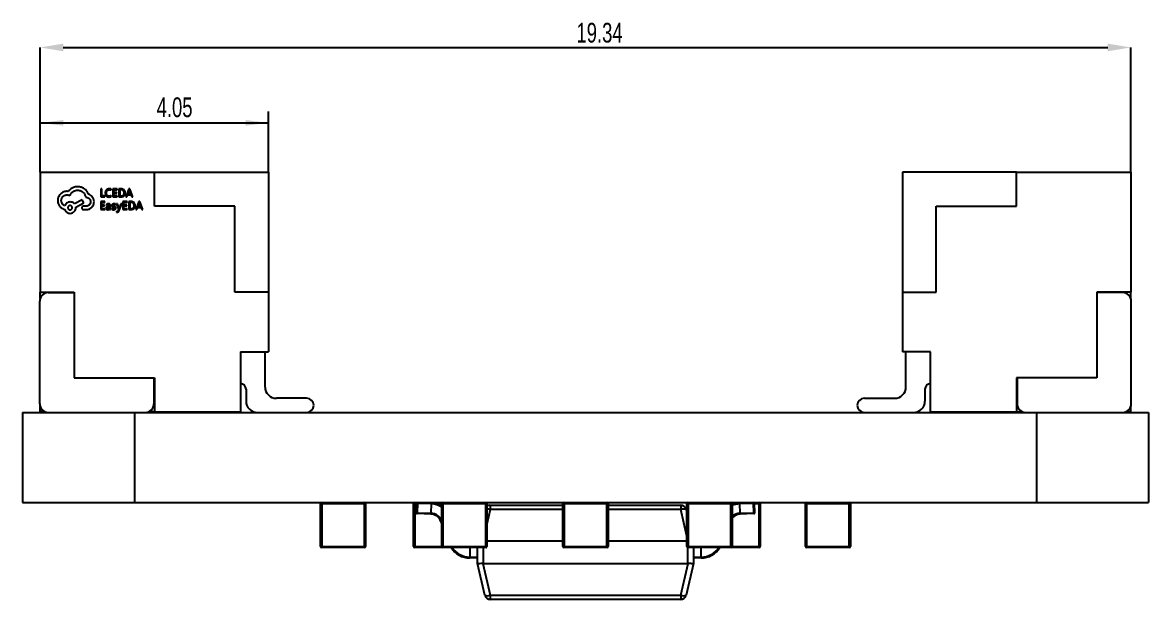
# Model space of a CAD drawing. Header units: millimetres. Extents: x 206 to 880, y 122 to 722.
# Drawn here: x 268 to 467.8, y 177.4 to 279.8 of the extents above; entities that cross this region are included whole.
import ezdxf

# ---------------------------------------------------------------- set-up
doc = ezdxf.new("R2010")
doc.units = ezdxf.units.MM
doc.header["$PDSIZE"] = -1
doc.layers.add('10', color=7, linetype='Continuous')
doc.styles.add('SLDTEXTSTYLE5', font='TXT', dxfattribs={"width": 0.7})
doc.dimstyles.new('SLDDIMSTYLE0', dxfattribs={"dimtxt": 3.5, "dimasz": 4.08, "dimexe": 0, "dimexo": 0.0625, "dimgap": 0.875, "dimtad": 2, "dimlfac": 0.1, "dimrnd": 1e-09, "dimzin": 12, "dimdsep": 46, "dimtxsty": 'SLDTEXTSTYLE5', "dimsah": 1, "dimcen": 0.09, "dimadec": 0, "dimazin": 3, "dimtfac": 1, "dimtofl": 0, "dimtmove": 0, "dimatfit": 3, "dimfxl": 1, "dimfrac": 2, "dimtolj": 1, "dimtzin": 12, "dimarcsym": 0})

# ---------------------------------------------------------------- blocks, each defined once
blk = doc.blocks.new('_D_9')
at = {"layer": '10', "color": 0, "lineweight": -2, "transparency": 16777216}
for p, q in [((271.17, 253.25), (271.17, 275.33)), ((275.25, 275.33), (460.53, 275.33)), ((464.61, 253.25), (464.61, 275.33))]:
    blk.add_line(p, q, dxfattribs=at)
at = {"layer": '10', "color": 0, "transparency": 16777216}
for points in [[(275.25, 276.01), (275.25, 274.65), (271.17, 275.33)], [(460.53, 276.01), (460.53, 274.65), (464.61, 275.33)]]:
    blk.add_solid(points, dxfattribs=at)
at = {"layer": 'Defpoints', "color": 0, "transparency": 16777216}
for p in [(464.61, 275.33), (271.17, 253.19), (464.61, 253.19)]:
    blk.add_point(p, dxfattribs=at)
at = {"layer": '10', "color": 0, "transparency": 16777216, "insert": (370.38, 279.7), "char_height": 3.5, "attachment_point": 2, "style": 'SLDTEXTSTYLE5'}
blk.add_mtext('\\A1;19.34', dxfattribs=at)
blk = doc.blocks.new('_D_10')
at = {"layer": '10', "transparency": 16777216}
for p, q in [((271.17, 253.19), (271.17, 263.95)), ((311.67, 253.19), (311.67, 263.95)), ((271.17, 261.95), (311.67, 261.95))]:
    blk.add_line(p, q, dxfattribs=at)
for points in [[(271.17, 261.95), (275.25, 261.45), (275.25, 262.46)], [(311.67, 261.95), (307.59, 262.46), (307.59, 261.45)]]:
    blk.add_solid(points, dxfattribs=at)
at = {"layer": '10', "transparency": 16777216, "insert": (291.8, 266.47), "char_height": 3.5, "attachment_point": 1, "style": 'SLDTEXTSTYLE5'}
blk.add_mtext('4.05', dxfattribs=at)

msp = doc.modelspace()

# ---------------------------------------------------------------- linework, layer by layer
at = {"color": 7, "linetype": 'Continuous', "lineweight": 25}
for p, q in [((271.168, 253.185), (271.168, 231.935)), ((271.168, 253.185), (291.418, 253.185)), ((291.418, 247.185), (291.418, 253.185)), ((291.418, 253.185), (311.668, 253.185)), ((311.668, 253.185), (311.668, 231.935)), ((424.107, 253.185), (424.107, 231.935)), ((444.357, 253.185), (424.107, 253.185)), ((444.357, 253.185), (464.607, 253.185)), ((444.357, 247.185), (444.357, 253.185)), ((464.607, 253.185), (464.607, 231.935)), ((282.067, 250.244), (281.884, 250.244)), ((281.884, 250.244), (281.884, 248.82)), ((282.067, 248.983), (282.067, 250.244)), ((283.758, 250.018), (283.758, 250.21)), ((284.777, 250.244), (284.043, 250.244)), ((284.043, 250.244), (284.043, 248.82)), ((284.227, 249.625), (284.227, 250.08)), ((284.227, 250.08), (284.777, 250.08)), ((284.777, 250.08), (284.777, 250.244)), ((285.484, 250.244), (285.078, 250.244)), ((285.078, 250.244), (285.078, 248.82)), ((285.477, 250.08), (285.262, 250.08)), ((285.262, 250.08), (285.262, 248.983)), ((286.858, 250.244), (286.316, 248.82)), ((286.927, 249.962), (286.714, 249.371)), ((287.055, 250.244), (286.858, 250.244)), ((286.955, 250.062), (286.95, 250.062)), ((287.192, 249.371), (286.977, 249.962)), ((287.597, 248.82), (287.055, 250.244)), ((278.572, 248.288), (277.215, 247.579)), ((277.468, 247.002), (278.886, 247.751)), ((278.886, 247.751), (278.572, 248.288)), ((279.22, 248.753), (279.301, 248.753)), ((281.884, 248.82), (282.634, 248.82)), ((281.884, 247.985), (281.884, 246.562)), ((282.617, 247.985), (281.884, 247.985)), ((282.634, 248.983), (282.067, 248.983)), ((282.067, 247.822), (282.617, 247.822)), ((282.067, 247.366), (282.067, 247.822)), ((282.617, 247.822), (282.617, 247.985)), ((282.634, 248.82), (282.634, 248.983)), ((283.758, 248.879), (283.758, 249.055)), ((284.043, 248.82), (284.809, 248.82)), ((284.736, 249.625), (284.227, 249.625)), ((284.227, 248.983), (284.227, 249.462)), ((284.227, 249.462), (284.736, 249.462)), ((284.809, 248.983), (284.227, 248.983)), ((284.736, 249.462), (284.736, 249.625)), ((284.809, 248.82), (284.809, 248.983)), ((285.078, 248.82), (285.47, 248.82)), ((285.262, 248.983), (285.468, 248.983)), ((285.826, 247.985), (285.826, 246.562)), ((286.559, 247.985), (285.826, 247.985)), ((286.01, 247.822), (286.559, 247.822)), ((286.01, 247.366), (286.01, 247.822)), ((286.316, 248.82), (286.519, 248.82)), ((286.519, 248.82), (286.656, 249.21)), ((286.559, 247.822), (286.559, 247.985)), ((286.656, 249.21), (287.249, 249.21)), ((286.714, 249.371), (287.192, 249.371)), ((286.861, 247.985), (286.861, 246.562)), ((287.267, 247.985), (286.861, 247.985)), ((287.26, 247.822), (287.045, 247.822)), ((287.045, 247.822), (287.045, 246.724)), ((287.249, 249.21), (287.394, 248.82)), ((287.394, 248.82), (287.597, 248.82)), ((288.641, 247.985), (288.099, 246.562)), ((288.71, 247.704), (288.497, 247.112)), ((288.838, 247.985), (288.641, 247.985)), ((288.738, 247.804), (288.733, 247.804)), ((288.975, 247.112), (288.76, 247.704)), ((289.38, 246.562), (288.838, 247.985)), ((277.468, 246.901), (277.468, 247.002)), ((278.825, 246.557), (279.422, 246.557)), ((279.361, 247.174), (278.906, 247.174)), ((281.884, 246.562), (282.649, 246.562)), ((282.576, 247.366), (282.067, 247.366)), ((282.067, 247.203), (282.576, 247.203)), ((282.067, 246.724), (282.067, 247.203)), ((282.649, 246.724), (282.067, 246.724)), ((282.576, 247.203), (282.576, 247.366)), ((282.649, 246.562), (282.649, 246.724)), ((282.919, 247.507), (282.919, 247.334)), ((283.459, 247.208), (283.157, 247.166)), ((283.459, 247.072), (283.221, 247.04)), ((283.454, 246.719), (283.459, 246.719)), ((283.459, 246.975), (283.459, 247.072)), ((283.459, 246.719), (283.459, 246.562)), ((283.459, 246.562), (283.637, 246.562)), ((283.637, 246.562), (283.637, 247.216)), ((283.879, 246.782), (283.879, 246.598)), ((284.516, 247.384), (284.516, 247.557)), ((284.658, 247.579), (285.057, 246.564)), ((284.857, 247.579), (284.658, 247.579)), ((284.695, 246.256), (284.695, 246.097)), ((285.123, 246.814), (284.857, 247.579)), ((285.057, 246.564), (284.979, 246.379)), ((285.145, 246.731), (285.123, 246.814)), ((285.15, 246.731), (285.145, 246.731)), ((285.449, 247.579), (285.172, 246.813)), ((285.173, 246.408), (285.634, 247.579)), ((285.634, 247.579), (285.449, 247.579)), ((285.826, 246.562), (286.592, 246.562)), ((286.519, 247.366), (286.01, 247.366)), ((286.01, 246.724), (286.01, 247.203)), ((286.01, 247.203), (286.519, 247.203)), ((286.592, 246.724), (286.01, 246.724)), ((286.519, 247.203), (286.519, 247.366)), ((286.592, 246.562), (286.592, 246.724)), ((286.861, 246.562), (287.252, 246.562)), ((287.045, 246.724), (287.251, 246.724)), ((288.099, 246.562), (288.302, 246.562)), ((288.302, 246.562), (288.439, 246.951)), ((288.439, 246.951), (289.032, 246.951)), ((288.497, 247.112), (288.975, 247.112)), ((289.032, 246.951), (289.177, 246.562)), ((289.177, 246.562), (289.38, 246.562)), ((305.668, 247.185), (291.418, 247.185)), ((305.668, 231.935), (305.668, 247.185)), ((430.107, 231.935), (430.107, 247.185)), ((430.107, 247.185), (444.357, 247.185)), ((271.168, 231.935), (277.168, 231.935)), ((271.168, 230.874), (271.168, 231.935)), ((272.568, 231.835), (277.168, 231.835)), ((277.168, 231.935), (277.168, 216.685)), ((311.668, 231.935), (305.668, 231.935)), ((311.668, 231.935), (311.668, 221.31)), ((424.107, 231.935), (430.107, 231.935)), ((424.107, 231.935), (424.107, 221.31)), ((464.607, 231.935), (458.607, 231.935)), ((458.607, 231.935), (458.607, 216.685)), ((463.207, 231.835), (458.607, 231.835)), ((464.607, 230.874), (464.607, 231.935)), ((271.068, 212.085), (271.068, 230.335)), ((464.707, 212.085), (464.707, 230.335)), ((306.668, 221.31), (311.668, 221.31)), ((306.668, 221.31), (306.668, 210.685)), ((311.043, 215.085), (311.043, 221.31)), ((429.107, 221.31), (424.107, 221.31)), ((424.732, 215.085), (424.732, 221.31)), ((429.107, 210.685), (429.107, 221.31)), ((277.168, 216.685), (291.418, 216.685)), ((291.318, 216.685), (291.318, 212.085)), ((291.418, 216.685), (291.418, 210.685)), ((458.607, 216.685), (444.357, 216.685)), ((444.357, 216.685), (444.357, 210.685)), ((444.457, 216.685), (444.457, 212.085)), ((307.668, 214.685), (307.668, 212.585)), ((428.107, 214.685), (428.107, 212.585)), ((318.418, 213.085), (313.043, 213.085)), ((417.357, 213.085), (422.732, 213.085)), ((268.014, 210.585), (268.014, 194.585)), ((268.014, 210.585), (287.888, 210.585)), ((271.168, 210.685), (271.168, 211.547)), ((272.029, 210.685), (271.168, 210.685)), ((287.888, 210.585), (287.888, 194.585)), ((287.888, 210.585), (447.888, 210.585)), ((291.418, 210.685), (290.356, 210.685)), ((291.418, 210.685), (306.668, 210.685)), ((429.107, 210.685), (444.357, 210.685)), ((444.357, 210.685), (445.419, 210.685)), ((447.888, 210.585), (447.888, 194.585)), ((447.888, 210.585), (467.761, 210.585)), ((463.746, 210.685), (464.607, 210.685)), ((464.607, 210.685), (464.607, 211.547)), ((467.761, 210.585), (467.761, 194.585)), ((268.014, 194.585), (287.888, 194.585)), ((287.888, 194.585), (447.888, 194.585)), ((320.887, 186.785), (320.887, 194.385)), ((320.887, 194.385), (321.087, 194.385)), ((321.087, 194.585), (321.087, 194.385)), ((328.687, 194.385), (321.087, 194.385)), ((321.087, 194.385), (321.087, 186.785)), ((328.687, 194.585), (328.687, 194.385)), ((328.687, 186.785), (328.687, 194.385)), ((328.887, 194.385), (328.687, 194.385)), ((328.887, 194.385), (328.887, 186.785)), ((337.387, 194.385), (337.587, 194.385)), ((337.387, 186.785), (337.387, 194.385)), ((337.587, 194.585), (337.587, 194.385)), ((337.587, 194.385), (337.587, 186.785)), ((337.944, 194.385), (337.587, 194.385)), ((337.888, 192.773), (337.946, 194.442)), ((337.946, 194.442), (338.093, 194.437)), ((338.093, 194.437), (338.035, 192.768)), ((338.093, 194.437), (338.098, 194.584)), ((340.525, 194.352), (338.093, 194.437)), ((338.098, 194.584), (340.531, 194.5)), ((340.525, 194.352), (340.467, 192.683)), ((340.525, 194.352), (340.531, 194.5)), ((342.387, 194.385), (341.347, 194.385)), ((342.387, 194.385), (342.587, 194.385)), ((342.387, 186.785), (342.387, 194.385)), ((342.587, 194.585), (342.587, 194.385)), ((342.587, 194.385), (342.587, 186.785)), ((350.187, 194.385), (342.587, 194.385)), ((350.187, 194.585), (350.187, 194.385)), ((350.387, 194.385), (350.187, 194.385)), ((350.187, 186.785), (350.187, 194.385)), ((350.387, 194.385), (350.387, 186.785)), ((350.982, 194.099), (363.887, 194.099)), ((350.982, 194.099), (350.982, 193.337)), ((363.887, 194.385), (364.087, 194.385)), ((363.887, 186.785), (363.887, 194.385)), ((364.087, 194.585), (364.087, 194.385)), ((364.087, 194.385), (364.087, 186.785)), ((371.687, 194.385), (364.087, 194.385)), ((371.687, 194.585), (371.687, 194.385)), ((371.687, 186.785), (371.687, 194.385)), ((371.887, 194.385), (371.687, 194.385)), ((371.887, 194.385), (371.887, 186.785)), ((371.887, 194.099), (384.794, 194.099)), ((384.794, 194.099), (384.794, 193.337)), ((385.887, 186.785), (385.887, 194.385)), ((385.887, 194.385), (386.087, 194.385)), ((386.087, 194.585), (386.087, 194.385)), ((386.087, 194.385), (386.087, 186.785)), ((393.687, 194.385), (386.087, 194.385)), ((393.687, 194.585), (393.687, 194.385)), ((393.687, 186.785), (393.687, 194.385)), ((393.887, 194.385), (393.687, 194.385)), ((393.887, 194.385), (393.887, 186.785)), ((394.429, 194.385), (393.887, 194.385)), ((395.245, 194.5), (397.677, 194.584)), ((395.25, 194.352), (395.245, 194.5)), ((397.682, 194.437), (395.25, 194.352)), ((395.308, 192.683), (395.25, 194.352)), ((397.682, 194.437), (397.677, 194.584)), ((397.682, 194.585), (397.682, 194.437)), ((397.682, 194.437), (397.829, 194.442)), ((397.74, 192.768), (397.682, 194.437)), ((397.829, 194.442), (397.888, 192.773)), ((398.687, 194.385), (397.831, 194.385)), ((398.687, 194.585), (398.687, 194.385)), ((398.687, 186.785), (398.687, 194.385)), ((398.887, 194.385), (398.687, 194.385)), ((398.887, 194.385), (398.887, 186.785)), ((406.887, 186.785), (406.887, 194.385)), ((406.887, 194.385), (407.087, 194.385)), ((407.087, 194.585), (407.087, 194.385)), ((407.087, 194.385), (407.087, 186.785)), ((414.687, 194.385), (407.087, 194.385)), ((414.687, 194.585), (414.687, 194.385)), ((414.687, 186.785), (414.687, 194.385)), ((414.887, 194.385), (414.687, 194.385)), ((414.887, 194.385), (414.887, 186.785)), ((447.888, 194.585), (467.761, 194.585)), ((337.888, 192.773), (338.035, 192.768)), ((338.03, 192.62), (338.035, 192.768)), ((340.462, 192.535), (338.03, 192.62)), ((338.035, 192.768), (340.467, 192.683)), ((340.462, 192.535), (340.467, 192.683)), ((350.982, 193.337), (350.387, 190.763)), ((363.887, 193.337), (350.982, 193.337)), ((384.794, 193.337), (371.887, 193.337)), ((385.887, 188.597), (384.794, 193.337)), ((385.751, 193.337), (385.887, 192.746)), ((395.308, 192.683), (397.74, 192.768)), ((395.308, 192.683), (395.313, 192.535)), ((397.745, 192.62), (395.313, 192.535)), ((397.74, 192.768), (397.888, 192.773)), ((397.74, 192.768), (397.745, 192.62)), ((342.24, 191.244), (342.379, 191.294)), ((342.387, 190.839), (342.24, 191.244)), ((342.387, 191.297), (342.379, 191.294)), ((342.379, 191.294), (342.387, 191.27)), ((321.087, 186.785), (320.887, 186.785)), ((321.087, 186.785), (328.687, 186.785)), ((321.087, 186.785), (321.087, 186.585)), ((328.687, 186.585), (321.087, 186.585)), ((328.687, 186.785), (328.887, 186.785)), ((328.687, 186.785), (328.687, 186.585)), ((337.587, 186.785), (337.387, 186.785)), ((337.587, 186.785), (337.587, 186.585)), ((337.587, 186.785), (342.387, 186.785)), ((342.587, 186.585), (337.587, 186.585)), ((342.587, 186.785), (342.387, 186.785)), ((342.587, 186.785), (350.187, 186.785)), ((342.587, 186.785), (342.587, 186.585)), ((350.187, 186.585), (342.587, 186.585)), ((347.351, 186.582), (347.239, 186.585)), ((347.351, 186.582), (347.351, 186.585)), ((347.351, 186.582), (347.351, 184.911)), ((348.726, 186.582), (347.351, 186.582)), ((348.726, 183.781), (348.726, 186.585)), ((349.709, 186.585), (349.709, 183.781)), ((350.187, 186.785), (350.387, 186.785)), ((350.187, 186.785), (350.187, 186.585)), ((363.887, 187.712), (350.387, 187.712)), ((364.087, 186.785), (363.887, 186.785)), ((364.087, 186.785), (371.687, 186.785)), ((364.087, 186.785), (364.087, 186.585)), ((371.687, 186.585), (364.087, 186.585)), ((371.687, 186.785), (371.887, 186.785)), ((371.687, 186.785), (371.687, 186.585)), ((385.887, 187.712), (371.887, 187.712)), ((386.087, 186.785), (385.887, 186.785)), ((386.067, 183.781), (386.067, 186.586)), ((386.087, 186.785), (393.687, 186.785)), ((386.087, 186.785), (386.087, 186.585)), ((393.687, 186.585), (386.087, 186.585)), ((387.049, 186.585), (387.049, 183.781)), ((388.424, 186.582), (387.049, 186.582)), ((388.424, 186.582), (388.424, 186.585)), ((388.536, 186.585), (388.424, 186.582)), ((388.424, 184.911), (388.424, 186.582)), ((393.687, 186.785), (393.887, 186.785)), ((393.687, 186.785), (393.687, 186.585)), ((398.687, 186.585), (393.687, 186.585)), ((393.887, 186.785), (398.687, 186.785)), ((398.687, 186.785), (398.887, 186.785)), ((398.687, 186.785), (398.687, 186.585)), ((407.087, 186.785), (406.887, 186.785)), ((407.087, 186.785), (414.687, 186.785)), ((407.087, 186.785), (407.087, 186.585)), ((414.687, 186.585), (407.087, 186.585)), ((414.687, 186.785), (414.887, 186.785)), ((414.687, 186.785), (414.687, 186.585)), ((347.351, 184.911), (348.726, 184.911)), ((347.351, 184.764), (347.351, 184.911)), ((348.726, 184.764), (347.351, 184.764)), ((350.024, 178.156), (348.726, 183.78)), ((349.684, 183.78), (350.982, 178.156)), ((349.709, 183.781), (386.067, 183.781)), ((384.794, 178.156), (386.092, 183.78)), ((387.049, 183.78), (385.751, 178.156)), ((387.049, 184.911), (388.424, 184.911)), ((388.424, 184.764), (387.049, 184.764)), ((388.424, 184.911), (388.424, 184.764)), ((350.982, 178.156), (384.794, 178.156)), ((350.982, 178.156), (350.982, 177.394)), ((384.794, 178.156), (384.794, 177.394)), ((384.794, 177.394), (350.982, 177.394)), ((379.543, 177.384), (379.543, 177.394)), ((380.026, 177.384), (380.026, 177.394)), ((380.367, 177.384), (380.367, 177.394)), ((381.141, 177.384), (381.141, 177.394)), ((381.951, 177.384), (381.951, 177.394)), ((382.292, 177.384), (382.292, 177.394)), ((382.59, 177.384), (382.59, 177.394)), ((382.867, 177.384), (382.867, 177.394))]:
    msp.add_line(p, q, dxfattribs=at)
for centre, radius, start, end in [((272.568, 230.335), 1.5, 90, 180), ((463.207, 230.335), 1.5, 0, 90), ((306.668, 214.685), 1, 0, 90), ((313.043, 215.085), 2, 180, 270), ((422.732, 215.085), 2, 270, 0), ((429.107, 214.685), 1, 90, 180), ((272.568, 212.085), 1.5, 180, 270), ((289.818, 212.085), 1.5, 270, 0), ((309.668, 212.585), 2, 180, 270), ((318.418, 211.835), 1.25, 0, 90), ((318.418, 211.835), 1.25, 270, 0), ((417.357, 211.835), 1.25, 90, 180), ((417.357, 211.835), 1.25, 180, 270), ((426.107, 212.585), 2, 270, 0), ((445.957, 212.085), 1.5, 180, 270), ((463.207, 212.085), 1.5, 270, 0), ((321.087, 194.385), 0.2, 90, 180), ((328.687, 194.385), 0.2, 0, 90), ((337.587, 194.385), 0.2, 90, 180), ((338.093, 194.437), 0.147, 90, 178), ((340.393, 190.571), 3.783, 58.19012, 88), ((340.393, 190.571), 3.931, 59.51345, 88), ((342.587, 194.385), 0.2, 90, 180), ((350.187, 194.385), 0.2, 0, 90), ((350.982, 193.116), 0.983, 90, 127.20085), ((364.087, 194.385), 0.2, 90, 180), ((371.687, 194.385), 0.2, 0, 90), ((384.794, 193.116), 0.983, 12.99462, 90), ((386.087, 194.385), 0.2, 90, 180), ((393.687, 194.385), 0.2, 0, 90), ((395.382, 190.571), 3.931, 92, 112.34569), ((395.382, 190.571), 3.783, 92, 113.26638), ((397.682, 194.437), 0.147, 2, 90), ((398.687, 194.385), 0.2, 0, 90), ((407.087, 194.385), 0.2, 90, 180), ((414.687, 194.385), 0.2, 0, 90), ((338.035, 192.768), 0.147, 178, 180), ((338.035, 192.768), 0.147, 180, 268), ((340.393, 190.571), 1.965, 20, 88), ((340.393, 190.571), 2.113, 20, 88), ((350.215, 190.004), 3.42, 77.05157, 87.11276), ((385.272, 192.207), 1.228, 67.04661, 112.95339), ((395.382, 190.571), 2.113, 92, 135.01868), ((395.382, 190.571), 1.965, 92, 139.49837), ((397.74, 192.768), 0.147, 272, 0), ((397.74, 192.768), 0.147, 0, 2), ((321.087, 186.785), 0.2, 180, 270), ((328.687, 186.785), 0.2, 270, 0), ((337.587, 186.785), 0.2, 180, 270), ((342.587, 186.785), 0.2, 180, 270), ((347.351, 188.694), 3.931, 212.46255, 270), ((347.351, 188.694), 3.783, 213.89416, 270), ((350.187, 186.785), 0.2, 270, 0), ((364.087, 186.785), 0.2, 180, 270), ((371.687, 186.785), 0.2, 270, 0), ((386.087, 186.785), 0.2, 180, 270), ((388.424, 188.694), 3.931, 270, 327.53745), ((388.424, 188.694), 3.783, 270, 326.10584), ((393.687, 186.785), 0.2, 270, 0), ((398.687, 186.785), 0.2, 270, 0), ((407.087, 186.785), 0.2, 180, 270), ((414.687, 186.785), 0.2, 270, 0), ((350.503, 179.286), 1.228, 247.04661, 292.95339), ((350.982, 178.376), 0.983, 192.99462, 270), ((385.272, 179.286), 1.228, 247.04661, 292.95339), ((384.794, 178.376), 0.983, 270, 347.00538)]:
    msp.add_arc(centre, radius, start, end, dxfattribs=at)
for points, knots in [([(275.9, 249.806), (275.656, 249.778), (275.219, 249.726), (274.884, 249.445), (274.736, 249.32)], [0, 0, 0, 0, 0.556227, 1, 1, 1, 1]), ([(276.132, 249.786), (276.089, 249.792), (276.012, 249.802), (275.934, 249.805), (275.9, 249.806)], [0, 0, 0, 0, 0.5600984, 1, 1, 1, 1]), ([(276.578, 250.231), (276.486, 250.158), (276.321, 250.025), (276.191, 249.86), (276.132, 249.786)], [0, 0, 0, 0, 0.5553204, 1, 1, 1, 1]), ([(276.446, 249.047), (276.515, 249.198), (276.651, 249.499), (277.006, 249.804), (277.4, 249.987), (277.666, 250.008), (277.802, 250.019)], [0, 0, 0, 0, 0.2774614, 0.5517789, 0.7711416, 1, 1, 1, 1]), ([(277.792, 250.626), (277.547, 250.603), (277.111, 250.563), (276.74, 250.332), (276.578, 250.231)], [0, 0, 0, 0, 0.5613801, 1, 1, 1, 1]), ([(279.169, 250.1), (278.936, 250.266), (278.52, 250.562), (278.015, 250.606), (277.792, 250.626)], [0, 0, 0, 0, 0.5604465, 1, 1, 1, 1]), ([(277.802, 250.019), (278, 249.994), (278.389, 249.947), (278.834, 249.613), (279.124, 249.204), (279.188, 248.904), (279.22, 248.753)], [0, 0, 0, 0, 0.2844763, 0.5604314, 0.7778595, 1, 1, 1, 1]), ([(279.716, 249.3), (279.639, 249.466), (279.502, 249.765), (279.271, 249.997), (279.169, 250.1)], [0, 0, 0, 0, 0.5568971, 1, 1, 1, 1]), ([(282.898, 250.058), (282.832, 249.97), (282.709, 249.805), (282.698, 249.6), (282.693, 249.505)], [0, 0, 0, 0, 0.5359162, 1, 1, 1, 1]), ([(282.885, 249.516), (282.891, 249.609), (282.902, 249.767), (282.996, 249.892), (283.035, 249.944)], [0, 0, 0, 0, 0.5859065, 1, 1, 1, 1]), ([(283.421, 250.268), (283.309, 250.258), (283.112, 250.24), (282.963, 250.113), (282.898, 250.058)], [0, 0, 0, 0, 0.5681367, 1, 1, 1, 1]), ([(283.035, 249.944), (283.097, 249.995), (283.211, 250.088), (283.357, 250.098), (283.423, 250.102)], [0, 0, 0, 0, 0.5451723, 1, 1, 1, 1]), ([(283.758, 250.21), (283.702, 250.228), (283.592, 250.264), (283.477, 250.267), (283.421, 250.268)], [0, 0, 0, 0, 0.5165921, 1, 1, 1, 1]), ([(283.423, 250.102), (283.489, 250.098), (283.607, 250.091), (283.712, 250.04), (283.758, 250.018)], [0, 0, 0, 0, 0.5648226, 1, 1, 1, 1]), ([(285.888, 249.946), (285.821, 249.989), (285.696, 250.07), (285.547, 250.077), (285.477, 250.08)], [0, 0, 0, 0, 0.5295151, 1, 1, 1, 1]), ([(286.022, 250.055), (285.934, 250.116), (285.771, 250.228), (285.574, 250.239), (285.484, 250.244)], [0, 0, 0, 0, 0.5410323, 1, 1, 1, 1]), ([(286.044, 249.545), (286.042, 249.592), (286.038, 249.679), (285.996, 249.824), (285.928, 249.901), (285.888, 249.946)], [0, 0, 0, 0, 0.3149752, 0.5946942, 1, 1, 1, 1]), ([(286.237, 249.55), (286.234, 249.606), (286.228, 249.714), (286.168, 249.897), (286.077, 249.995), (286.022, 250.055)], [0, 0, 0, 0, 0.2976353, 0.5731063, 1, 1, 1, 1]), ([(286.95, 250.062), (286.947, 250.041), (286.941, 250.007), (286.931, 249.974), (286.927, 249.962)], [0, 0, 0, 0, 0.6273905, 1, 1, 1, 1]), ([(286.977, 249.962), (286.973, 249.977), (286.963, 250.01), (286.958, 250.044), (286.955, 250.062)], [0, 0, 0, 0, 0.4612987, 1, 1, 1, 1]), ([(274.736, 249.32), (274.585, 249.13), (274.315, 248.788), (274.277, 248.357), (274.26, 248.166)], [0, 0, 0, 0, 0.5572018, 1, 1, 1, 1]), ([(274.26, 248.166), (274.285, 247.939), (274.329, 247.531), (274.576, 247.207), (274.685, 247.063)], [0, 0, 0, 0, 0.557939, 1, 1, 1, 1]), ([(274.898, 248.187), (274.917, 248.337), (274.956, 248.633), (275.227, 248.962), (275.557, 249.162), (275.791, 249.186), (275.91, 249.199)], [0, 0, 0, 0, 0.2833163, 0.5580486, 0.7754339, 1, 1, 1, 1]), ([(275.505, 247.255), (275.41, 247.309), (275.221, 247.417), (275.032, 247.66), (274.918, 247.922), (274.904, 248.098), (274.898, 248.187)], [0, 0, 0, 0, 0.276785, 0.5528327, 0.7727386, 1, 1, 1, 1]), ([(276.456, 247.923), (276.338, 247.911), (276.105, 247.887), (275.823, 247.715), (275.618, 247.501), (275.542, 247.337), (275.505, 247.255)], [0, 0, 0, 0, 0.2866904, 0.564822, 0.7821309, 1, 1, 1, 1]), ([(275.91, 249.199), (276.017, 249.189), (276.206, 249.172), (276.374, 249.085), (276.446, 249.047)], [0, 0, 0, 0, 0.5694378, 1, 1, 1, 1]), ([(277.215, 247.579), (277.096, 247.687), (276.877, 247.883), (276.587, 247.911), (276.456, 247.923)], [0, 0, 0, 0, 0.5488901, 1, 1, 1, 1]), ([(279.301, 248.753), (279.418, 248.738), (279.649, 248.708), (279.906, 248.497), (280.062, 248.239), (280.081, 248.057), (280.09, 247.964)], [0, 0, 0, 0, 0.2835343, 0.5579745, 0.7752047, 1, 1, 1, 1]), ([(280.09, 247.964), (280.077, 247.852), (280.05, 247.631), (279.859, 247.379), (279.622, 247.219), (279.449, 247.189), (279.361, 247.174)], [0, 0, 0, 0, 0.2839607, 0.5581206, 0.7749727, 1, 1, 1, 1]), ([(280.718, 247.974), (280.697, 248.14), (280.656, 248.471), (280.399, 248.865), (280.08, 249.152), (279.838, 249.25), (279.716, 249.3)], [0, 0, 0, 0, 0.2814787, 0.5586107, 0.7776073, 1, 1, 1, 1]), ([(280.343, 247.012), (280.462, 247.174), (280.675, 247.463), (280.704, 247.818), (280.718, 247.974)], [0, 0, 0, 0, 0.5601213, 1, 1, 1, 1]), ([(282.693, 249.505), (282.7, 249.394), (282.713, 249.204), (282.828, 249.053), (282.875, 248.991)], [0, 0, 0, 0, 0.5826149, 1, 1, 1, 1]), ([(282.875, 248.991), (282.953, 248.928), (283.096, 248.812), (283.28, 248.801), (283.364, 248.796)], [0, 0, 0, 0, 0.5381948, 1, 1, 1, 1]), ([(283.025, 249.11), (282.98, 249.175), (282.895, 249.297), (282.889, 249.446), (282.885, 249.516)], [0, 0, 0, 0, 0.5281993, 1, 1, 1, 1]), ([(283.391, 248.96), (283.312, 248.967), (283.173, 248.98), (283.07, 249.071), (283.025, 249.11)], [0, 0, 0, 0, 0.5710873, 1, 1, 1, 1]), ([(283.364, 248.796), (283.446, 248.799), (283.583, 248.804), (283.708, 248.858), (283.758, 248.879)], [0, 0, 0, 0, 0.5958342, 1, 1, 1, 1]), ([(283.758, 249.055), (283.696, 249.025), (283.579, 248.968), (283.45, 248.963), (283.391, 248.96)], [0, 0, 0, 0, 0.5401057, 1, 1, 1, 1]), ([(285.468, 248.983), (285.561, 248.988), (285.718, 248.998), (285.841, 249.092), (285.892, 249.131)], [0, 0, 0, 0, 0.5912942, 1, 1, 1, 1]), ([(285.47, 248.82), (285.588, 248.829), (285.792, 248.844), (285.954, 248.968), (286.022, 249.02)], [0, 0, 0, 0, 0.5772956, 1, 1, 1, 1]), ([(285.892, 249.131), (285.918, 249.161), (285.971, 249.22), (286.032, 249.362), (286.039, 249.474), (286.044, 249.545)], [0, 0, 0, 0, 0.2599504, 0.5278706, 1, 1, 1, 1]), ([(286.022, 249.02), (286.091, 249.104), (286.219, 249.259), (286.231, 249.459), (286.237, 249.55)], [0, 0, 0, 0, 0.5405068, 1, 1, 1, 1]), ([(287.671, 247.688), (287.604, 247.731), (287.479, 247.812), (287.33, 247.819), (287.26, 247.822)], [0, 0, 0, 0, 0.5295151, 1, 1, 1, 1]), ([(287.805, 247.797), (287.717, 247.858), (287.554, 247.969), (287.357, 247.98), (287.267, 247.985)], [0, 0, 0, 0, 0.5410323, 1, 1, 1, 1]), ([(287.827, 247.287), (287.824, 247.333), (287.82, 247.421), (287.779, 247.566), (287.711, 247.642), (287.671, 247.688)], [0, 0, 0, 0, 0.3149752, 0.5946942, 1, 1, 1, 1]), ([(288.02, 247.292), (288.017, 247.348), (288.011, 247.456), (287.951, 247.638), (287.86, 247.737), (287.805, 247.797)], [0, 0, 0, 0, 0.2976353, 0.5731063, 1, 1, 1, 1]), ([(288.733, 247.804), (288.73, 247.782), (288.724, 247.749), (288.714, 247.716), (288.71, 247.704)], [0, 0, 0, 0, 0.6273905, 1, 1, 1, 1]), ([(288.76, 247.704), (288.755, 247.719), (288.746, 247.752), (288.741, 247.785), (288.738, 247.804)], [0, 0, 0, 0, 0.4612987, 1, 1, 1, 1]), ([(274.685, 247.063), (274.818, 246.94), (275.054, 246.72), (275.36, 246.621), (275.495, 246.577)], [0, 0, 0, 0, 0.5608705, 1, 1, 1, 1]), ([(275.495, 246.577), (275.543, 246.469), (275.638, 246.255), (275.893, 246.04), (276.172, 245.911), (276.361, 245.896), (276.456, 245.889)], [0, 0, 0, 0, 0.2779095, 0.5531747, 0.7729185, 1, 1, 1, 1]), ([(276.446, 247.286), (276.394, 247.28), (276.292, 247.268), (276.162, 247.178), (276.072, 247.049), (276.041, 246.891), (276.072, 246.733), (276.162, 246.604), (276.292, 246.514), (276.394, 246.502), (276.446, 246.496)], [0, 0, 0, 0, 0.1252972, 0.2478079, 0.3710765, 0.5, 0.6289235, 0.7521921, 0.8747028, 1, 1, 1, 1]), ([(276.446, 246.496), (276.5, 246.502), (276.604, 246.515), (276.734, 246.607), (276.82, 246.737), (276.852, 246.892), (276.82, 247.049), (276.73, 247.178), (276.6, 247.268), (276.498, 247.28), (276.446, 247.286)], [0, 0, 0, 0, 0.1289235, 0.2521921, 0.3747028, 0.5, 0.6289235, 0.7521921, 0.8747028, 1, 1, 1, 1]), ([(276.456, 245.889), (276.607, 245.909), (276.903, 245.947), (277.232, 246.218), (277.432, 246.548), (277.456, 246.782), (277.468, 246.901)], [0, 0, 0, 0, 0.2833163, 0.5580486, 0.7754339, 1, 1, 1, 1]), ([(278.845, 247.184), (278.798, 247.178), (278.707, 247.166), (278.605, 247.082), (278.543, 246.98), (278.535, 246.908), (278.531, 246.871)], [0, 0, 0, 0, 0.283042, 0.5581419, 0.7757227, 1, 1, 1, 1]), ([(278.531, 246.871), (278.537, 246.826), (278.549, 246.738), (278.626, 246.639), (278.721, 246.574), (278.79, 246.563), (278.825, 246.557)], [0, 0, 0, 0, 0.281447, 0.5588395, 0.7775189, 1, 1, 1, 1]), ([(278.906, 247.174), (278.894, 247.176), (278.874, 247.18), (278.854, 247.183), (278.845, 247.184)], [0, 0, 0, 0, 0.5607958, 1, 1, 1, 1]), ([(279.422, 246.557), (279.617, 246.596), (279.967, 246.665), (280.228, 246.906), (280.343, 247.012)], [0, 0, 0, 0, 0.5576172, 1, 1, 1, 1]), ([(283.157, 247.166), (283.119, 247.159), (283.047, 247.146), (282.953, 247.103), (282.878, 247.039), (282.827, 246.946), (282.822, 246.873), (282.82, 246.834)], [0, 0, 0, 0, 0.2230868, 0.4138423, 0.5841929, 0.7808196, 1, 1, 1, 1]), ([(282.82, 246.834), (282.824, 246.787), (282.831, 246.705), (282.884, 246.644), (282.907, 246.618)], [0, 0, 0, 0, 0.5773447, 1, 1, 1, 1]), ([(282.907, 246.618), (282.945, 246.592), (283.016, 246.544), (283.102, 246.54), (283.142, 246.538)], [0, 0, 0, 0, 0.5275932, 1, 1, 1, 1]), ([(283.269, 247.602), (283.198, 247.598), (283.075, 247.59), (282.966, 247.532), (282.919, 247.507)], [0, 0, 0, 0, 0.5728282, 1, 1, 1, 1]), ([(282.919, 247.334), (282.977, 247.373), (283.078, 247.443), (283.2, 247.453), (283.253, 247.457)], [0, 0, 0, 0, 0.5663455, 1, 1, 1, 1]), ([(283.048, 246.977), (283.04, 246.968), (283.024, 246.95), (283.005, 246.906), (283.002, 246.871), (283.001, 246.849)], [0, 0, 0, 0, 0.2594261, 0.5274086, 1, 1, 1, 1]), ([(283.001, 246.849), (283.001, 246.836), (283.003, 246.81), (283.018, 246.768), (283.039, 246.744), (283.052, 246.73)], [0, 0, 0, 0, 0.2926258, 0.5665521, 1, 1, 1, 1]), ([(283.221, 247.04), (283.18, 247.034), (283.118, 247.025), (283.067, 246.99), (283.048, 246.977)], [0, 0, 0, 0, 0.6416492, 1, 1, 1, 1]), ([(283.052, 246.73), (283.074, 246.715), (283.116, 246.688), (283.165, 246.685), (283.189, 246.684)], [0, 0, 0, 0, 0.5299777, 1, 1, 1, 1]), ([(283.142, 246.538), (283.179, 246.54), (283.249, 246.545), (283.367, 246.599), (283.42, 246.673), (283.454, 246.719)], [0, 0, 0, 0, 0.2873534, 0.5556358, 1, 1, 1, 1]), ([(283.189, 246.684), (283.23, 246.688), (283.304, 246.696), (283.358, 246.745), (283.382, 246.767)], [0, 0, 0, 0, 0.5633915, 1, 1, 1, 1]), ([(283.253, 247.457), (283.276, 247.456), (283.32, 247.453), (283.38, 247.426), (283.426, 247.376), (283.455, 247.3), (283.457, 247.241), (283.459, 247.208)], [0, 0, 0, 0, 0.1906331, 0.356708, 0.5187908, 0.7339625, 1, 1, 1, 1]), ([(283.637, 247.216), (283.635, 247.26), (283.631, 247.341), (283.593, 247.451), (283.521, 247.538), (283.407, 247.594), (283.318, 247.599), (283.269, 247.602)], [0, 0, 0, 0, 0.2157364, 0.3973822, 0.5615409, 0.7617568, 1, 1, 1, 1]), ([(283.382, 246.767), (283.407, 246.801), (283.452, 246.863), (283.456, 246.94), (283.459, 246.975)], [0, 0, 0, 0, 0.5421823, 1, 1, 1, 1]), ([(284.172, 246.683), (284.114, 246.689), (284.008, 246.699), (283.919, 246.756), (283.879, 246.782)], [0, 0, 0, 0, 0.549511, 1, 1, 1, 1]), ([(283.879, 246.598), (283.926, 246.578), (284.015, 246.543), (284.11, 246.539), (284.154, 246.538)], [0, 0, 0, 0, 0.535911, 1, 1, 1, 1]), ([(283.994, 247.521), (283.975, 247.505), (283.937, 247.475), (283.89, 247.402), (283.884, 247.342), (283.88, 247.304)], [0, 0, 0, 0, 0.2922052, 0.5640015, 1, 1, 1, 1]), ([(283.88, 247.304), (283.882, 247.271), (283.886, 247.213), (283.917, 247.164), (283.93, 247.143)], [0, 0, 0, 0, 0.5737749, 1, 1, 1, 1]), ([(283.93, 247.143), (283.942, 247.13), (283.97, 247.101), (284.044, 247.055), (284.107, 247.027), (284.15, 247.009)], [0, 0, 0, 0, 0.2040515, 0.4645553, 1, 1, 1, 1]), ([(284.276, 247.602), (284.217, 247.598), (284.117, 247.593), (284.03, 247.542), (283.994, 247.521)], [0, 0, 0, 0, 0.5816144, 1, 1, 1, 1]), ([(284.063, 247.32), (284.064, 247.331), (284.066, 247.353), (284.082, 247.389), (284.104, 247.408), (284.118, 247.419)], [0, 0, 0, 0, 0.2795521, 0.5489342, 1, 1, 1, 1]), ([(284.102, 247.226), (284.09, 247.24), (284.066, 247.268), (284.064, 247.304), (284.063, 247.32)], [0, 0, 0, 0, 0.5330138, 1, 1, 1, 1]), ([(284.276, 247.138), (284.234, 247.154), (284.173, 247.177), (284.12, 247.214), (284.102, 247.226)], [0, 0, 0, 0, 0.6766994, 1, 1, 1, 1]), ([(284.118, 247.419), (284.141, 247.431), (284.185, 247.455), (284.234, 247.456), (284.258, 247.457)], [0, 0, 0, 0, 0.5236274, 1, 1, 1, 1]), ([(284.15, 247.009), (284.193, 246.993), (284.259, 246.969), (284.317, 246.93), (284.336, 246.918)], [0, 0, 0, 0, 0.6678179, 1, 1, 1, 1]), ([(284.154, 246.538), (284.217, 246.541), (284.322, 246.546), (284.413, 246.598), (284.451, 246.619)], [0, 0, 0, 0, 0.5930999, 1, 1, 1, 1]), ([(284.382, 246.821), (284.381, 246.805), (284.379, 246.775), (284.354, 246.735), (284.312, 246.704), (284.249, 246.686), (284.199, 246.684), (284.172, 246.683)], [0, 0, 0, 0, 0.1661702, 0.3178634, 0.4791983, 0.7088499, 1, 1, 1, 1]), ([(284.258, 247.457), (284.31, 247.453), (284.402, 247.447), (284.482, 247.403), (284.516, 247.384)], [0, 0, 0, 0, 0.5671564, 1, 1, 1, 1]), ([(284.516, 247.557), (284.473, 247.571), (284.395, 247.598), (284.313, 247.601), (284.276, 247.602)], [0, 0, 0, 0, 0.5496137, 1, 1, 1, 1]), ([(284.506, 247.007), (284.492, 247.02), (284.461, 247.049), (284.384, 247.095), (284.319, 247.121), (284.276, 247.138)], [0, 0, 0, 0, 0.2118811, 0.4742847, 1, 1, 1, 1]), ([(284.336, 246.918), (284.344, 246.91), (284.359, 246.896), (284.378, 246.864), (284.381, 246.837), (284.382, 246.821)], [0, 0, 0, 0, 0.2883523, 0.5606412, 1, 1, 1, 1]), ([(284.451, 246.619), (284.47, 246.634), (284.508, 246.664), (284.555, 246.738), (284.561, 246.8), (284.565, 246.838)], [0, 0, 0, 0, 0.287771, 0.5584217, 1, 1, 1, 1]), ([(284.565, 246.838), (284.562, 246.874), (284.557, 246.936), (284.521, 246.985), (284.506, 247.007)], [0, 0, 0, 0, 0.5726055, 1, 1, 1, 1]), ([(284.796, 246.236), (284.777, 246.237), (284.742, 246.239), (284.71, 246.251), (284.695, 246.256)], [0, 0, 0, 0, 0.5420556, 1, 1, 1, 1]), ([(284.695, 246.097), (284.715, 246.093), (284.752, 246.084), (284.791, 246.083), (284.81, 246.083)], [0, 0, 0, 0, 0.5223388, 1, 1, 1, 1]), ([(284.979, 246.379), (284.967, 246.355), (284.946, 246.311), (284.898, 246.264), (284.847, 246.239), (284.813, 246.237), (284.796, 246.236)], [0, 0, 0, 0, 0.321194, 0.5927975, 0.7925407, 1, 1, 1, 1]), ([(284.81, 246.083), (284.852, 246.088), (284.938, 246.098), (285.041, 246.179), (285.119, 246.285), (285.154, 246.365), (285.173, 246.408)], [0, 0, 0, 0, 0.2422578, 0.4951393, 0.7266216, 1, 1, 1, 1]), ([(285.172, 246.813), (285.166, 246.796), (285.158, 246.768), (285.152, 246.741), (285.15, 246.731)], [0, 0, 0, 0, 0.6384247, 1, 1, 1, 1]), ([(287.251, 246.724), (287.344, 246.73), (287.501, 246.739), (287.624, 246.834), (287.675, 246.873)], [0, 0, 0, 0, 0.5912942, 1, 1, 1, 1]), ([(287.252, 246.562), (287.37, 246.571), (287.575, 246.586), (287.737, 246.709), (287.805, 246.761)], [0, 0, 0, 0, 0.5772956, 1, 1, 1, 1]), ([(287.675, 246.873), (287.701, 246.902), (287.754, 246.962), (287.815, 247.103), (287.822, 247.215), (287.827, 247.287)], [0, 0, 0, 0, 0.2599504, 0.5278706, 1, 1, 1, 1]), ([(287.805, 246.761), (287.874, 246.845), (288.001, 247.001), (288.014, 247.2), (288.02, 247.292)], [0, 0, 0, 0, 0.5405068, 1, 1, 1, 1]), ([(320.914, 194.485), (320.915, 194.486), (320.917, 194.49), (320.919, 194.493), (320.92, 194.494)], [0, 0, 0, 0, 0.5599998, 1, 1, 1, 1]), ([(328.787, 194.558), (328.789, 194.557), (328.793, 194.555), (328.796, 194.553), (328.797, 194.552)], [0, 0, 0, 0, 0.5599259, 1, 1, 1, 1]), ([(337.487, 194.558), (337.486, 194.557), (337.482, 194.555), (337.479, 194.553), (337.478, 194.552)], [0, 0, 0, 0, 0.5599998, 1, 1, 1, 1]), ([(342.487, 194.558), (342.486, 194.557), (342.482, 194.555), (342.479, 194.553), (342.478, 194.552)], [0, 0, 0, 0, 0.5599998, 1, 1, 1, 1]), ([(350.361, 194.485), (350.36, 194.486), (350.358, 194.49), (350.356, 194.493), (350.355, 194.494)], [0, 0, 0, 0, 0.5599998, 1, 1, 1, 1]), ([(363.987, 194.558), (363.986, 194.557), (363.982, 194.555), (363.979, 194.553), (363.978, 194.552)], [0, 0, 0, 0, 0.5599998, 1, 1, 1, 1]), ([(371.861, 194.485), (371.86, 194.486), (371.858, 194.49), (371.856, 194.493), (371.855, 194.494)], [0, 0, 0, 0, 0.5599998, 1, 1, 1, 1]), ([(385.987, 194.558), (385.986, 194.557), (385.982, 194.555), (385.979, 194.553), (385.978, 194.552)], [0, 0, 0, 0, 0.5599998, 1, 1, 1, 1]), ([(393.861, 194.485), (393.86, 194.486), (393.858, 194.49), (393.856, 194.493), (393.855, 194.494)], [0, 0, 0, 0, 0.5599998, 1, 1, 1, 1]), ([(398.787, 194.558), (398.789, 194.557), (398.793, 194.555), (398.796, 194.553), (398.797, 194.552)], [0, 0, 0, 0, 0.5599259, 1, 1, 1, 1]), ([(406.914, 194.485), (406.915, 194.486), (406.917, 194.49), (406.919, 194.493), (406.92, 194.494)], [0, 0, 0, 0, 0.5599998, 1, 1, 1, 1]), ([(414.787, 194.558), (414.789, 194.557), (414.793, 194.555), (414.796, 194.553), (414.797, 194.552)], [0, 0, 0, 0, 0.5599259, 1, 1, 1, 1]), ([(320.987, 186.611), (320.986, 186.612), (320.982, 186.614), (320.979, 186.617), (320.978, 186.617)], [0, 0, 0, 0, 0.5599998, 1, 1, 1, 1]), ([(328.861, 186.685), (328.86, 186.683), (328.858, 186.679), (328.856, 186.676), (328.855, 186.675)], [0, 0, 0, 0, 0.5599998, 1, 1, 1, 1]), ([(337.414, 186.685), (337.415, 186.683), (337.417, 186.679), (337.419, 186.676), (337.42, 186.675)], [0, 0, 0, 0, 0.5599998, 1, 1, 1, 1]), ([(342.414, 186.685), (342.415, 186.683), (342.417, 186.679), (342.419, 186.676), (342.42, 186.675)], [0, 0, 0, 0, 0.5599998, 1, 1, 1, 1]), ([(350.287, 186.611), (350.289, 186.612), (350.293, 186.614), (350.296, 186.617), (350.297, 186.617)], [0, 0, 0, 0, 0.5599998, 1, 1, 1, 1]), ([(363.914, 186.685), (363.915, 186.683), (363.917, 186.679), (363.919, 186.676), (363.92, 186.675)], [0, 0, 0, 0, 0.5599998, 1, 1, 1, 1]), ([(371.787, 186.611), (371.789, 186.612), (371.793, 186.614), (371.796, 186.617), (371.797, 186.617)], [0, 0, 0, 0, 0.5599998, 1, 1, 1, 1]), ([(385.914, 186.685), (385.915, 186.683), (385.917, 186.679), (385.919, 186.676), (385.92, 186.675)], [0, 0, 0, 0, 0.5599998, 1, 1, 1, 1]), ([(393.787, 186.611), (393.789, 186.612), (393.793, 186.614), (393.796, 186.617), (393.797, 186.617)], [0, 0, 0, 0, 0.5599998, 1, 1, 1, 1]), ([(398.861, 186.685), (398.86, 186.683), (398.858, 186.679), (398.856, 186.676), (398.855, 186.675)], [0, 0, 0, 0, 0.5599998, 1, 1, 1, 1]), ([(406.987, 186.611), (406.986, 186.612), (406.982, 186.614), (406.979, 186.617), (406.978, 186.617)], [0, 0, 0, 0, 0.5599998, 1, 1, 1, 1]), ([(414.861, 186.685), (414.86, 186.683), (414.858, 186.679), (414.856, 186.676), (414.855, 186.675)], [0, 0, 0, 0, 0.5599998, 1, 1, 1, 1]), ([(348.726, 183.78), (348.726, 183.78), (348.726, 183.781), (348.726, 183.781), (348.726, 183.781)], [0, 0, 0, 0, 0.560693, 1, 1, 1, 1]), ([(349.684, 183.78), (349.549, 183.767), (349.27, 183.74), (348.953, 183.733), (348.764, 183.748), (348.739, 183.769), (348.726, 183.78)], [0, 0, 0, 0, 0.2712823, 0.5621161, 0.7886905, 1, 1, 1, 1]), ([(349.709, 183.781), (349.704, 183.781), (349.696, 183.781), (349.687, 183.78), (349.684, 183.78)], [0, 0, 0, 0, 0.5592189, 1, 1, 1, 1]), ([(386.092, 183.78), (386.087, 183.78), (386.079, 183.781), (386.07, 183.781), (386.067, 183.781)], [0, 0, 0, 0, 0.560693, 1, 1, 1, 1]), ([(387.049, 183.78), (387.029, 183.767), (386.989, 183.74), (386.731, 183.733), (386.413, 183.748), (386.196, 183.769), (386.092, 183.78)], [0, 0, 0, 0, 0.2712823, 0.5621161, 0.7886905, 1, 1, 1, 1]), ([(387.049, 183.781), (387.049, 183.781), (387.049, 183.781), (387.049, 183.78), (387.049, 183.78)], [0, 0, 0, 0, 0.5592189, 1, 1, 1, 1]), ([(380.026, 177.384), (379.95, 177.384), (379.8, 177.384), (379.648, 177.384), (379.558, 177.384), (379.548, 177.384), (379.543, 177.384)], [0, 0, 0, 0, 0.2779095, 0.5531747, 0.7729185, 1, 1, 1, 1]), ([(380.367, 177.384), (380.28, 177.384), (380.126, 177.384), (380.056, 177.384), (380.026, 177.384)], [0, 0, 0, 0, 0.5608705, 1, 1, 1, 1]), ([(381.141, 177.384), (380.981, 177.384), (380.695, 177.384), (380.467, 177.384), (380.367, 177.384)], [0, 0, 0, 0, 0.557939, 1, 1, 1, 1]), ([(381.951, 177.384), (381.817, 177.384), (381.578, 177.384), (381.275, 177.384), (381.141, 177.384)], [0, 0, 0, 0, 0.5572018, 1, 1, 1, 1]), ([(382.292, 177.384), (382.272, 177.384), (382.236, 177.384), (382.039, 177.384), (381.951, 177.384)], [0, 0, 0, 0, 0.556227, 1, 1, 1, 1]), ([(382.59, 177.384), (382.539, 177.384), (382.446, 177.384), (382.33, 177.384), (382.278, 177.384)], [0, 0, 0, 0, 0.5553204, 1, 1, 1, 1]), ([(382.867, 177.384), (382.852, 177.384), (382.823, 177.384), (382.661, 177.384), (382.59, 177.384)], [0, 0, 0, 0, 0.5613801, 1, 1, 1, 1])]:
    msp.add_open_spline(points, degree=3, knots=knots, dxfattribs=at)

# ---------------------------------------------------------------- dimensions: what is measured, and where the dimension line sits
at = {"layer": '10', "color": 1}
dim = msp.add_linear_dim(base=(464.607, 275.329), p1=(271.168, 253.185), p2=(464.607, 253.185), dimstyle='SLDDIMSTYLE0', dxfattribs=at)
dim.commit()
dim.dimension.update_dxf_attribs({"geometry": '_D_9', "text_midpoint": (370.38, 275.329), "dimtype": 160})
at = {"layer": '10'}
dim = msp.add_linear_dim(base=(311.668, 261.954), p1=(271.168, 253.185), p2=(311.668, 253.185), dimstyle='SLDDIMSTYLE0', dxfattribs=at)
dim.commit()
dim.dimension.update_dxf_attribs({"geometry": '_D_10', "text_midpoint": (294.868, 261.954), "dimtype": 160})

doc.saveas('drawing.dxf')
